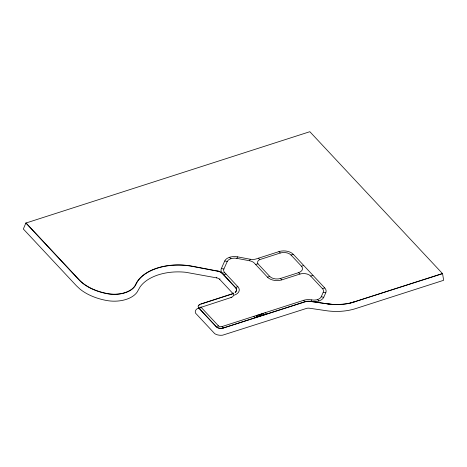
<?xml version="1.0" encoding="UTF-8"?>
<svg xmlns="http://www.w3.org/2000/svg" width="467" height="467" viewBox="0 0 467 467"><rect width="100%" height="100%" fill="white"/><g stroke="black" fill="none" stroke-linecap="round" stroke-linejoin="round"><path stroke-width="0.7" d="M216.67 277.894L185.773 272.284A43.466 26.222 2.6 0 0 140.03 287.001L137.129 292.12A26.07 15.726 2.6 0 1 106.353 300.45A49.251 29.707 2.6 0 1 80.003 289.108L76.465 285.827L23.35 229.017L25.854 223.063L309.843 131.706L442.57 273.668L443.65 280.293L355.819 308.553A42.643 25.726 2.6 0 1 326.217 310.689L309.312 308.197A4.974 3 2.6 0 0 306.761 308.331L222.631 335.183A8.155 4.921 2.6 0 1 214.75 333.695L195.533 313.135A8.155 4.921 2.6 0 1 197.623 308.442L231.048 297.514A4.985 3.006 2.6 0 0 232.858 293.445L219.712 279.389A4.997 3.012 2.6 0 0 216.67 277.894L216.77 277.223M231.054 297.508L231.212 297.129M219.706 279.383L219.957 278.787M232.858 293.451L233.109 292.856M236.051 287.993L222.391 273.312A10.49 6.328 2.6 0 1 221.37 268.525L224.732 260.971A10.49 6.328 2.6 0 1 237.557 256.844L250.219 259.243A7.869 4.746 2.6 0 0 256.185 258.934L278.962 251.602A10.49 6.328 2.6 0 1 293.294 254.317L324.705 287.911A10.49 6.328 2.6 0 1 325.768 292.745L323.754 297.275A10.49 6.328 2.6 0 1 312.277 301.6M234.055 295.243A10.49 6.328 2.6 0 0 237.855 286.697L224.703 272.629A7.869 4.746 2.6 0 1 223.903 269.004L227.266 261.45A7.869 4.746 2.6 0 1 236.88 258.356L249.547 260.755A7.869 4.746 2.6 0 1 254.328 263.096L267.486 277.164A10.49 6.328 2.6 0 0 281.811 279.879L299.942 274.047A7.869 4.746 2.6 0 1 310.689 276.079L312.96 275.349M236.88 258.356L237.557 256.844M249.547 260.755L250.219 259.243M198.58 307.537A5.242 3.164 2.6 0 0 199.105 308.313L216.203 326.608A5.242 3.164 2.6 0 0 223.372 327.962L304.969 301.711A7.869 4.746 2.6 0 1 310.929 301.402L311.6 299.89A7.869 4.746 2.6 0 0 321.22 296.796L323.754 297.275M321.22 296.796L323.234 292.266A7.869 4.746 2.6 0 0 322.434 288.641L310.689 276.079M233.436 293.387L199.736 304.396A5.511 3.322 2.6 0 0 198.131 306.702M255.642 264.503L257.912 263.773A6.31 3.806 2.6 0 1 259.763 259.611L280.276 253.009A7.869 4.746 2.6 0 1 291.023 255.046L293.294 254.317M217.651 271.012A7.869 4.746 2.6 0 1 222.438 273.358L224.703 272.629M223.751 274.765L226.016 274.036M237.855 286.697L235.59 287.427A7.875 4.752 2.6 0 1 235.047 292.681M267.486 277.164L269.751 276.435A7.869 4.746 2.6 0 0 280.498 278.472L298.629 272.635A7.869 4.746 2.6 0 0 301.484 266.231L303.748 265.501M201.008 304.04L232.811 293.813M199.105 308.313L201.37 307.584L218.474 325.878A2.621 1.582 2.6 0 0 222.053 326.556L303.649 300.304A10.49 6.328 2.6 0 1 311.6 299.89M322.434 288.641L324.705 287.911M216.203 326.608L218.474 325.878M259.033 316.124L259.092 315.003M260.393 314.583L260.224 314.32M262.944 314.863L262.804 313.538M256.319 315.943L256.313 315.581M257.626 315.523L257.615 315.161M258.928 315.102L258.916 314.74M261.532 314.268L261.526 313.9M262.839 313.847L263.464 313.69M260.09 315.324L260.487 315.47L260.364 316.013M256.576 316.731L256.459 317.274M261.789 315.05L261.672 315.593M257.726 316.544L257.591 315.213M257.761 316.854L257.755 316.486M442.442 273.528L354.616 301.775A39.771 23.992 2.6 0 1 326.999 303.772L310.929 301.402M442.57 273.668L350.46 303.095A40.028 24.144 2.6 0 1 331.704 304.449L309.89 301.408A7.612 4.594 2.6 0 0 305.091 301.857L222.175 328.4A5.511 3.322 2.6 0 1 216.857 327.39L198.323 307.572M350.355 302.943L354.687 301.758M326.923 303.76L331.728 304.291M224.732 260.971L227.266 261.45M221.37 268.525L223.903 269.004M323.234 292.266L325.768 292.745M218.632 271.234L192.322 266.219A46.356 27.962 2.6 0 0 135.663 284.45A23.181 13.981 2.6 0 1 107.328 293.562A46.356 27.962 2.6 0 1 79.151 279.751L26.082 222.993M221.866 272.821L222.391 273.312M291.023 255.046L301.484 266.231M278.962 251.602L280.276 253.009M298.629 272.635L299.942 274.047M317.566 299.581L318.879 300.987M303.649 300.304L304.969 301.711M280.498 278.472L281.811 279.879M258.449 258.204L259.763 259.611M257.912 263.773L269.751 276.435M229.601 257.259L230.92 258.665M265.122 312.697L266.435 314.11M263.137 313.339L264.45 314.746M262.997 313.386L264.31 314.793M262.851 313.427L264.17 314.834M262.968 314.811L262.974 315.172M261.502 313.958L261.578 314.705M261.392 314.904L261.835 315.494M260.043 314.881L260.533 315.044L260.101 315.733L260.533 315.914M258.987 315.68L259.062 316.433M256.29 315.634L256.365 316.387M256.179 316.579L256.622 317.175M253.785 316.346L255.105 317.753M222.053 326.556L223.372 327.962M25.854 223.063L78.929 279.826A46.612 28.119 2.6 0 0 107.264 293.714A23.438 14.138 2.6 0 0 135.909 284.508A46.105 27.81 2.6 0 1 192.27 266.371L218.533 271.38A7.612 4.588 2.6 0 1 221.662 272.915L235.812 288.051A7.612 4.588 2.6 0 1 235.386 292.091M198.574 305.897A5.242 3.164 2.6 0 1 199.923 304.513M201.37 307.584A2.621 1.582 2.6 0 1 201.014 306.784"/></g></svg>
